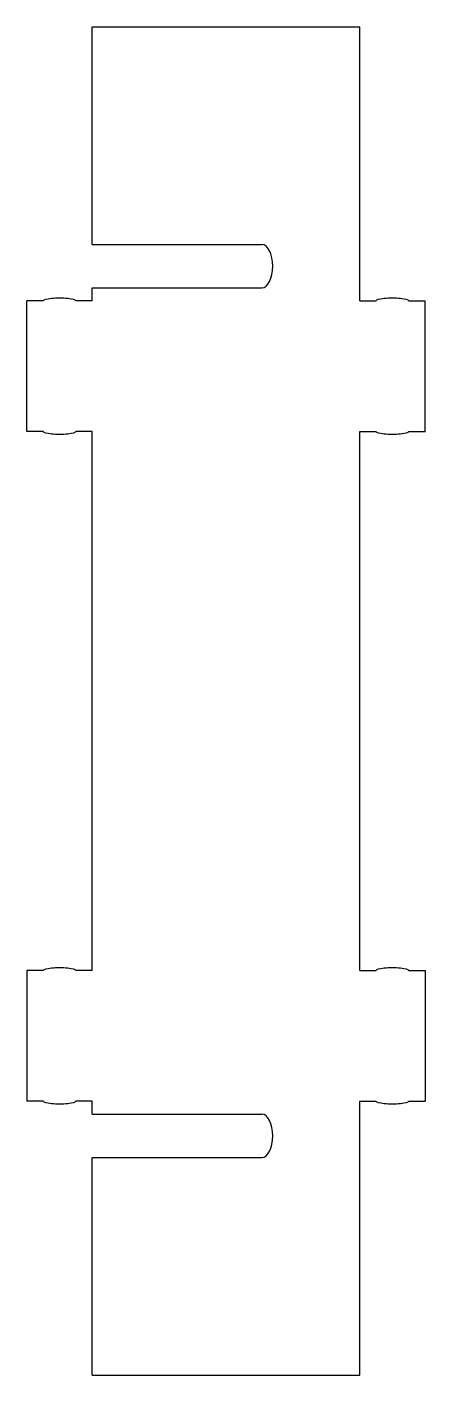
# Model space of a CAD drawing. Extents: x 0.77 to 1.49, y 5.76 to 8.2.
import ezdxf

# ---------------------------------------------------------------- set-up
doc = ezdxf.new("R2010")
doc.units = 0
doc.header["$LTSCALE"] = 0.5
doc.header["$MEASUREMENT"] = 0
doc.layers.add('VISIBLE', color=1, linetype='CONTINUOUS')

msp = doc.modelspace()

# ---------------------------------------------------------------- linework, layer by layer
at = {"layer": 'VISIBLE'}
for p, q in [((0.8902, 8.1985), (1.3745, 8.1985)), ((0.8902, 7.8048), (0.8902, 8.1985)), ((1.3745, 7.7024), (1.3745, 8.1985)), ((0.8902, 7.8048), (1.1973, 7.8048)), ((0.8902, 7.7024), (0.8902, 7.726)), ((0.8902, 7.726), (1.1973, 7.726)), ((0.7721, 7.4662), (0.7721, 7.7024)), ((0.8016, 7.7024), (0.7721, 7.7024)), ((0.8902, 7.7024), (0.8607, 7.7024)), ((1.3745, 7.7024), (1.404, 7.7024)), ((1.463, 7.7024), (1.4926, 7.7024)), ((1.4926, 7.4662), (1.4926, 7.7024)), ((0.8016, 7.4662), (0.7721, 7.4662)), ((0.8902, 7.4662), (0.8607, 7.4662)), ((0.8902, 6.4898), (0.8902, 7.4662)), ((1.3745, 7.4662), (1.404, 7.4662)), ((1.3745, 6.4898), (1.3745, 7.4662)), ((1.463, 7.4662), (1.4926, 7.4662)), ((0.7721, 6.4898), (0.7721, 6.2536)), ((0.8016, 6.4898), (0.7721, 6.4898)), ((0.8902, 6.4898), (0.8607, 6.4898)), ((1.3745, 6.4898), (1.404, 6.4898)), ((1.463, 6.4898), (1.4926, 6.4898)), ((1.4926, 6.4898), (1.4926, 6.2536)), ((0.8016, 6.2536), (0.7721, 6.2536)), ((0.8902, 6.2536), (0.8607, 6.2536)), ((0.8902, 6.23), (0.8902, 6.2536)), ((1.3745, 6.2536), (1.404, 6.2536)), ((1.3745, 5.7575), (1.3745, 6.2536)), ((1.463, 6.2536), (1.4926, 6.2536)), ((0.8902, 6.23), (1.1973, 6.23)), ((0.8902, 5.7575), (0.8902, 6.1512)), ((0.8902, 6.1512), (1.1973, 6.1512)), ((0.8902, 5.7575), (1.3745, 5.7575))]:
    msp.add_line(p, q, dxfattribs=at)
for centre, major_axis, ratio, start_param, end_param in [((1.1973, 7.7654), (0, 0.0394), 0.5, 3.141593, 6.283185), ((0.8311, 7.7024), (0.0295, 0), 0.166667, 0, 3.141593), ((1.4335, 7.7024), (0.0295, 0), 0.166667, 0, 3.141593), ((0.8311, 7.4662), (-0.0295, 0), 0.166667, 0, 3.141593), ((1.4335, 7.4662), (-0.0295, 0), 0.166667, 0, 3.141593), ((0.8311, 6.4898), (0.0295, 0), 0.166667, 0, 3.141593), ((1.4335, 6.4898), (0.0295, 0), 0.166667, 0, 3.141593), ((0.8311, 6.2536), (-0.0295, 0), 0.166667, 0, 3.141593), ((1.4335, 6.2536), (-0.0295, 0), 0.166667, 0, 3.141593), ((1.1973, 6.1906), (0, 0.0394), 0.5, 3.141593, 6.283185)]:
    msp.add_ellipse(centre, major_axis=major_axis, ratio=ratio, start_param=start_param, end_param=end_param, dxfattribs=at)

doc.saveas('drawing.dxf')
